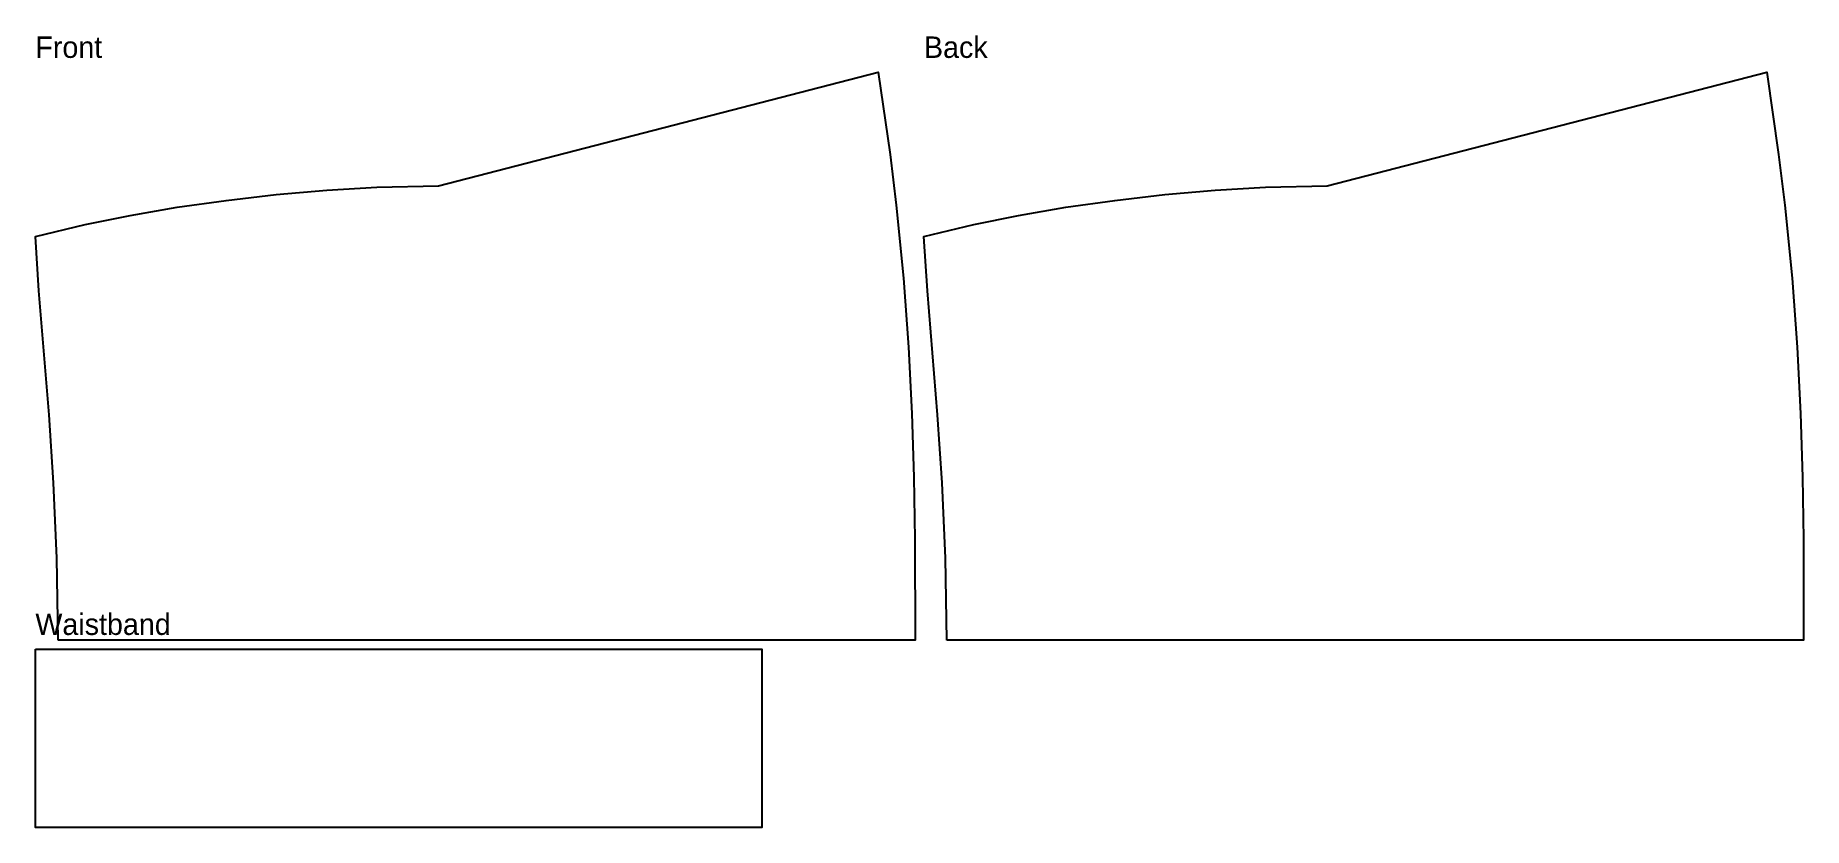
# Model space of a CAD drawing. Header units: millimetres. Extents: x 0 to 990, y -423 to 21.
import ezdxf

# ---------------------------------------------------------------- set-up
doc = ezdxf.new("R2010")
doc.units = ezdxf.units.MM
doc.layers.add('1', color=7, linetype='CONTINUOUS')
doc.layers.add('15', color=4, linetype='CONTINUOUS')

msp = doc.modelspace()

# ---------------------------------------------------------------- linework, layer by layer
at = {"layer": '1'}
for points in [[(12.7945, -318.4097), (12.0181, -272.3997), (10.1789, -230.1849), (7.6748, -192.0449), (1.9826, -122.456), (0, -92.0946), (27.9088, -85.4258), (53.0238, -80.2882), (79.4843, -75.7424), (106.916, -71.8389), (134.9394, -68.6318), (163.1732, -66.1774), (191.2363, -64.534), (225.7819, -63.7209), (472.1695, 0), (478.7411, -46.118), (482.2222, -74.6078), (486.2811, -115.413), (489.1326, -154.2013), (490.9888, -191.3076), (492.0633, -227.0666), (492.5701, -261.8149), (492.7352, -318.4097)], [(510.5296, -318.4097), (509.7533, -272.3997), (507.9141, -230.1849), (505.4099, -192.0449), (499.7178, -122.456), (497.7352, -92.0946), (525.6439, -85.4258), (550.759, -80.2882), (577.2195, -75.7424), (604.6511, -71.8389), (632.6746, -68.6318), (660.9084, -66.1774), (688.9714, -64.534), (723.517, -63.7209), (969.9047, 0), (976.4762, -46.118), (979.9573, -74.6078), (984.0163, -115.413), (986.8677, -154.2013), (988.724, -191.3076), (989.7985, -227.0666), (990.3053, -261.8149), (990.4703, -318.4097)], [(0, -323.4097), (407, -323.4097), (407, -423.4097), (0, -423.4097)]]:
    msp.add_lwpolyline(points, close=True, dxfattribs=at)

# ---------------------------------------------------------------- texts
at = {"layer": '15'}
for s, p in [('Front', (0, 8)), ('Back', (497.7352, 8)), ('Waistband', (0, -315.4097))]:
    msp.add_text(s, height=12, dxfattribs=at).set_placement(p)

doc.saveas('drawing.dxf')
